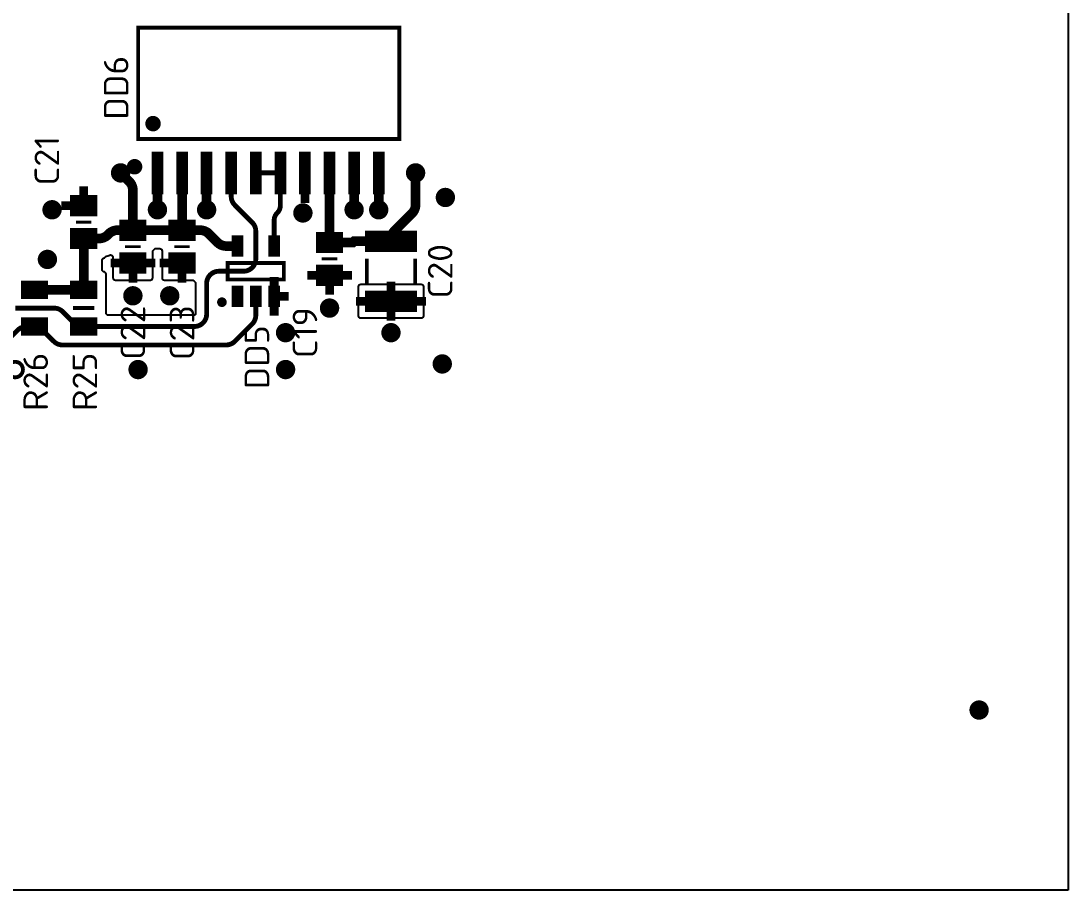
# Model space of a CAD drawing. Header units: millimetres. Extents: x 48 to 829, y 348 to 719.
# Drawn here: x 775.2 to 829.2, y 616.2 to 661.1 of the extents above; entities that cross this region are included whole.
import ezdxf
from ezdxf.enums import TextEntityAlignment as Align

# ---------------------------------------------------------------- set-up
doc = ezdxf.new("R2010")
doc.units = ezdxf.units.MM
doc.layers.add('TOP_ETCH', color=7, linetype='Continuous')
doc.styles.get("Standard").update_dxf_attribs({"font": 'txt.shx'})

msp = doc.modelspace()

# ---------------------------------------------------------------- linework, layer by layer
at = {"layer": 'TOP_ETCH', "color": 9}
msp.add_lwpolyline([(829.25, 616.25), (596, 616.25), (596, 719.12), (829.25, 719.12)], close=True, dxfattribs=at)
at = {"layer": 'TOP_ETCH', "color": 9, "const_width": 0.2}
msp.add_lwpolyline([(781.206, 655.05), (794.706, 655.05), (794.706, 660.8), (781.206, 660.8), (781.206, 655.05)], dxfattribs=at)
at = {"layer": 'TOP_ETCH'}
for points, const_width in [([(781.978, 656.044, 1), (781.978, 655.644, 1), (781.978, 656.044)], 0.4), ([(780.936, 650.34), (780.936, 652.402, 0.198909), (780.75, 652.851), (780.301, 653.3)], 0.5), ([(781.024, 653.818, 1), (781.024, 653.418, 1), (781.024, 653.818)], 0.4), ([(794.271, 649.77), (794.271, 649.862, -0.198909), (794.457, 650.311), (795.355, 651.209, 0.198909), (795.541, 651.658), (795.541, 653.3)], 0.5), ([(786.016, 653.3), (786.016, 652.087, 0.198909), (786.202, 651.638), (787.1, 650.74, -0.198909), (787.286, 650.291), (787.286, 648.855, -0.414214), (786.651, 648.22), (785.381, 648.22, 0.414214), (784.746, 647.585), (784.746, 646, -0.414214), (784.111, 645.365), (778.396, 645.365)], 0.25), ([(788.236, 649.52), (788.236, 650.849, -0.199285), (788.396, 651.235, 0.199285), (788.556, 651.621), (788.556, 653.3)], 0.25), ([(778.396, 649.91), (779.188, 649.91, 0.198909), (779.637, 650.096), (779.695, 650.154, -0.198909), (780.144, 650.34), (780.936, 650.34)], 0.5), ([(786.336, 649.52), (785.759, 649.52, -0.198909), (785.31, 649.706), (784.862, 650.154, 0.198909), (784.413, 650.34), (783.476, 650.34)], 0.5), ([(787.286, 646.92), (787.286, 645.943, -0.198909), (787.1, 645.494), (786.202, 644.596, -0.198909), (785.753, 644.41), (777.299, 644.41, -0.198909), (776.85, 644.596), (776.24, 645.206, 0.198924), (775.856, 645.365)], 0.25), ([(785.536, 646.745, 1), (785.536, 646.495, 1), (785.536, 646.745)], 0.25), ([(778.396, 645.365), (778.339, 645.365, -0.198909), (777.89, 645.551), (777.312, 646.129, 0.198909), (776.863, 646.315), (774.855, 646.315)], 0.25)]:
    msp.add_lwpolyline(points, format="xyb", dxfattribs=dict(at, const_width=const_width))
at = {"layer": 'TOP_ETCH', "const_width": 0.2}
for points in [[(782.406, 652.3), (782.006, 652.3), (782.006, 654.3), (782.406, 654.3)], [(783.676, 652.3), (783.276, 652.3), (783.276, 654.3), (783.676, 654.3)], [(784.946, 652.3), (784.546, 652.3), (784.546, 654.3), (784.946, 654.3)], [(786.216, 652.3), (785.816, 652.3), (785.816, 654.3), (786.216, 654.3)], [(787.486, 652.3), (787.086, 652.3), (787.086, 654.3), (787.486, 654.3)], [(788.756, 652.3), (788.356, 652.3), (788.356, 654.3), (788.756, 654.3)], [(790.026, 652.3), (789.626, 652.3), (789.626, 654.3), (790.026, 654.3)], [(791.296, 652.3), (790.896, 652.3), (790.896, 654.3), (791.296, 654.3)], [(792.566, 652.3), (792.166, 652.3), (792.166, 654.3), (792.566, 654.3)], [(793.836, 652.3), (793.436, 652.3), (793.436, 654.3), (793.836, 654.3)], [(778.996, 651.16), (777.796, 651.16), (777.796, 652.06), (778.996, 652.06)], [(781.536, 649.89), (780.336, 649.89), (780.336, 650.79), (781.536, 650.79)], [(784.076, 649.89), (782.876, 649.89), (782.876, 650.79), (784.076, 650.79)], [(778.996, 649.46), (777.796, 649.46), (777.796, 650.36), (778.996, 650.36)], [(791.696, 649.255), (790.496, 649.255), (790.496, 650.155), (791.696, 650.155)], [(795.521, 649.32), (793.021, 649.32), (793.021, 650.22), (795.521, 650.22)], [(786.536, 649.07), (786.136, 649.07), (786.136, 649.97), (786.536, 649.97)], [(788.436, 649.07), (788.036, 649.07), (788.036, 649.97), (788.436, 649.97)], [(781.536, 648.19), (780.336, 648.19), (780.336, 649.09), (781.536, 649.09)], [(784.076, 648.19), (782.876, 648.19), (782.876, 649.09), (784.076, 649.09)], [(791.696, 647.555), (790.496, 647.555), (790.496, 648.455), (791.696, 648.455)], [(776.456, 646.89), (775.256, 646.89), (775.256, 647.64), (776.456, 647.64)], [(778.996, 646.89), (777.796, 646.89), (777.796, 647.64), (778.996, 647.64)], [(786.536, 646.47), (786.136, 646.47), (786.136, 647.37), (786.536, 647.37)], [(787.486, 646.47), (787.086, 646.47), (787.086, 647.37), (787.486, 647.37)], [(788.436, 646.47), (788.036, 646.47), (788.036, 647.37), (788.436, 647.37)], [(795.521, 646.22), (793.021, 646.22), (793.021, 647.12), (795.521, 647.12)], [(776.456, 644.99), (775.256, 644.99), (775.256, 645.74), (776.456, 645.74)], [(778.996, 644.99), (777.796, 644.99), (777.796, 645.74), (778.996, 645.74)]]:
    msp.add_lwpolyline(points, close=True, dxfattribs=at)
at = {"layer": 'TOP_ETCH'}
for points, const_width in [([(782.05, 652.3), (782.05, 654.3)], 0.2), ([(782.25, 652.3), (782.25, 654.3)], 0.2), ([(783.45, 652.3), (783.45, 654.3)], 0.2), ([(783.65, 652.3), (783.65, 654.3)], 0.2), ([(784.65, 652.3), (784.65, 654.3)], 0.2), ([(784.85, 652.3), (784.85, 654.3)], 0.2), ([(785.85, 652.3), (785.85, 654.3)], 0.2), ([(786.05, 652.3), (786.05, 654.3)], 0.2), ([(787.25, 652.3), (787.25, 654.3)], 0.2), ([(787.45, 652.3), (787.45, 654.3)], 0.2), ([(788.45, 652.3), (788.45, 654.3)], 0.2), ([(788.65, 652.3), (788.65, 654.3)], 0.2), ([(789.65, 652.3), (789.65, 654.3)], 0.2), ([(789.85, 652.3), (789.85, 654.3)], 0.2), ([(791.05, 652.3), (791.05, 654.3)], 0.2), ([(791.25, 652.3), (791.25, 654.3)], 0.2), ([(792.25, 652.3), (792.25, 654.3)], 0.2), ([(792.45, 652.3), (792.45, 654.3)], 0.2), ([(793.45, 652.3), (793.45, 654.3)], 0.2), ([(793.65, 652.3), (793.65, 654.3)], 0.2), ([(780.05, 652.989), (780.05, 653.611)], 0.2), ([(780.25, 652.904), (780.25, 653.696)], 0.2), ([(780.45, 652.929), (780.45, 653.671)], 0.2), ([(780.65, 653.105), (780.65, 653.495)], 0.2), ([(782.206, 653.3), (782.206, 651.395)], 0.5), ([(783.476, 653.3), (783.476, 650.34)], 0.5), ([(784.746, 653.3), (784.746, 651.395)], 0.5), ([(789.826, 651.746), (789.826, 653.3)], 0.45), ([(791.096, 653.3), (791.096, 649.705)], 0.5), ([(792.366, 653.3), (792.366, 651.395)], 0.5), ([(793.636, 653.3), (793.636, 651.395)], 0.5), ([(795.25, 653.026), (795.25, 653.574)], 0.2), ([(795.45, 652.911), (795.45, 653.689)], 0.2), ([(795.65, 652.916), (795.65, 653.684)], 0.2), ([(795.85, 653.046), (795.85, 653.554)], 0.2), ([(788.556, 653.3), (787.286, 653.3)], 0.25), ([(778.396, 651.61), (778.396, 652.614)], 0.45), ([(796.85, 651.703), (796.85, 652.357)], 0.2), ([(797.05, 651.632), (797.05, 652.428)], 0.2), ([(797.25, 651.668), (797.25, 652.392)], 0.2), ([(776.65, 651.011), (776.65, 651.779)], 0.2), ([(776.85, 651.006), (776.85, 651.784)], 0.2), ([(777.85, 651.16), (777.85, 652.06)], 0.2), ([(778.05, 651.16), (778.05, 652.06)], 0.2), ([(778.25, 651.16), (778.25, 652.06)], 0.2), ([(778.45, 651.16), (778.45, 652.06)], 0.2), ([(778.65, 651.16), (778.65, 652.06)], 0.2), ([(778.85, 651.16), (778.85, 652.06)], 0.2), ([(782.25, 650.998), (782.25, 651.792)], 0.2), ([(784.65, 651.007), (784.65, 651.783)], 0.2), ([(784.85, 651.009), (784.85, 651.781)], 0.2), ([(792.25, 651.013), (792.25, 651.777)], 0.2), ([(792.45, 651.004), (792.45, 651.786)], 0.2), ([(793.65, 650.996), (793.65, 651.794)], 0.2), ([(797.45, 651.879), (797.45, 652.181)], 0.2), ([(776.45, 651.143), (776.45, 651.647)], 0.2), ([(777.05, 651.12), (777.05, 651.67)], 0.2), ([(778.396, 651.61), (777.242, 651.61)], 0.45), ([(781.85, 651.213), (781.85, 651.577)], 0.2), ([(782.05, 651.027), (782.05, 651.763)], 0.2), ([(782.45, 651.079), (782.45, 651.711)], 0.2), ([(784.45, 651.126), (784.45, 651.664)], 0.2), ([(785.05, 651.136), (785.05, 651.654)], 0.2), ([(789.45, 650.935), (789.45, 651.525)], 0.2), ([(789.65, 650.837), (789.65, 651.623)], 0.2), ([(789.85, 650.852), (789.85, 651.608)], 0.2), ([(790.05, 651.004), (790.05, 651.456)], 0.2), ([(792.05, 651.15), (792.05, 651.64)], 0.2), ([(792.65, 651.114), (792.65, 651.676)], 0.2), ([(793.25, 651.291), (793.25, 651.499)], 0.2), ([(793.45, 651.041), (793.45, 651.749)], 0.2), ([(793.85, 651.058), (793.85, 651.732)], 0.2), ([(778.796, 650.76), (777.996, 650.76)], 0.15), ([(780.45, 649.89), (780.45, 650.79)], 0.2), ([(780.65, 649.89), (780.65, 650.79)], 0.2), ([(780.85, 649.89), (780.85, 650.79)], 0.2), ([(781.05, 649.89), (781.05, 650.79)], 0.2), ([(781.25, 649.89), (781.25, 650.79)], 0.2), ([(781.45, 649.89), (781.45, 650.79)], 0.2), ([(783.05, 649.89), (783.05, 650.79)], 0.2), ([(783.25, 649.89), (783.25, 650.79)], 0.2), ([(783.45, 649.89), (783.45, 650.79)], 0.2), ([(783.65, 649.89), (783.65, 650.79)], 0.2), ([(783.85, 649.89), (783.85, 650.79)], 0.2), ([(784.05, 649.89), (784.05, 650.79)], 0.2), ([(777.85, 649.46), (777.85, 650.36)], 0.2), ([(778.05, 649.46), (778.05, 650.36)], 0.2), ([(778.25, 649.46), (778.25, 650.36)], 0.2), ([(778.45, 649.46), (778.45, 650.36)], 0.2), ([(778.65, 649.46), (778.65, 650.36)], 0.2), ([(778.85, 649.46), (778.85, 650.36)], 0.2), ([(780.936, 650.34), (783.476, 650.34)], 0.5), ([(790.65, 649.255), (790.65, 650.155)], 0.2), ([(790.85, 649.255), (790.85, 650.155)], 0.2), ([(791.05, 649.255), (791.05, 650.155)], 0.2), ([(791.25, 649.255), (791.25, 650.155)], 0.2), ([(791.45, 649.255), (791.45, 650.155)], 0.2), ([(791.65, 649.255), (791.65, 650.155)], 0.2), ([(793.05, 649.32), (793.05, 650.22)], 0.2), ([(793.25, 649.32), (793.25, 650.22)], 0.2), ([(793.45, 649.32), (793.45, 650.22)], 0.2), ([(793.65, 649.32), (793.65, 650.22)], 0.2), ([(793.85, 649.32), (793.85, 650.22)], 0.2), ([(794.05, 649.32), (794.05, 650.22)], 0.2), ([(794.25, 649.32), (794.25, 650.22)], 0.2), ([(794.45, 649.32), (794.45, 650.22)], 0.2), ([(794.65, 649.32), (794.65, 650.22)], 0.2), ([(794.85, 649.32), (794.85, 650.22)], 0.2), ([(795.05, 649.32), (795.05, 650.22)], 0.2), ([(795.25, 649.32), (795.25, 650.22)], 0.2), ([(795.45, 649.32), (795.45, 650.22)], 0.2), ([(778.396, 649.91), (778.396, 647.265)], 0.5), ([(786.25, 649.07), (786.25, 649.97)], 0.2), ([(786.45, 649.07), (786.45, 649.97)], 0.2), ([(788.05, 649.07), (788.05, 649.97)], 0.2), ([(788.25, 649.07), (788.25, 649.97)], 0.2), ([(791.096, 649.705), (792.296, 649.705), (792.361, 649.77), (794.271, 649.77)], 0.5), ([(776.25, 648.535), (776.25, 649.125)], 0.2), ([(776.45, 648.437), (776.45, 649.223)], 0.2), ([(776.65, 648.452), (776.65, 649.208)], 0.2), ([(780.45, 648.19), (780.45, 649.09)], 0.2), ([(780.536, 649.49), (781.336, 649.49)], 0.15), ([(780.65, 648.19), (780.65, 649.09)], 0.2), ([(780.85, 648.19), (780.85, 649.09)], 0.2), ([(781.05, 648.19), (781.05, 649.09)], 0.2), ([(781.25, 648.19), (781.25, 649.09)], 0.2), ([(781.45, 648.19), (781.45, 649.09)], 0.2), ([(783.05, 648.19), (783.05, 649.09)], 0.2), ([(783.076, 649.49), (783.876, 649.49)], 0.15), ([(783.25, 648.19), (783.25, 649.09)], 0.2), ([(783.45, 648.19), (783.45, 649.09)], 0.2), ([(783.65, 648.19), (783.65, 649.09)], 0.2), ([(783.85, 648.19), (783.85, 649.09)], 0.2), ([(784.05, 648.19), (784.05, 649.09)], 0.2), ([(776.85, 648.604), (776.85, 649.056)], 0.2), ([(780.936, 648.64), (779.782, 648.64)], 0.45), ([(780.936, 647.636), (780.936, 648.64)], 0.45), ([(782.09, 648.64), (780.936, 648.64)], 0.45), ([(783.476, 648.64), (782.322, 648.64)], 0.45), ([(783.476, 647.636), (783.476, 648.64)], 0.45), ([(788.736, 647.795), (785.836, 647.795), (785.836, 648.645), (788.736, 648.645), (788.736, 647.795)], 0.2), ([(790.696, 648.855), (791.496, 648.855)], 0.15), ([(793.021, 648.87), (793.021, 647.57)], 0.2), ([(795.521, 648.87), (795.521, 647.57)], 0.2), ([(788.236, 646.92), (788.236, 647.924)], 0.45), ([(791.096, 648.005), (789.942, 648.005)], 0.45), ([(790.65, 647.555), (790.65, 648.455)], 0.2), ([(790.85, 647.555), (790.85, 648.455)], 0.2), ([(791.096, 647.001), (791.096, 648.005)], 0.45), ([(792.25, 648.005), (791.096, 648.005)], 0.45), ([(791.05, 647.555), (791.05, 648.455)], 0.2), ([(791.25, 647.555), (791.25, 648.455)], 0.2), ([(791.45, 647.555), (791.45, 648.455)], 0.2), ([(791.65, 647.555), (791.65, 648.455)], 0.2), ([(775.45, 646.89), (775.45, 647.64)], 0.2), ([(775.65, 646.89), (775.65, 647.64)], 0.2), ([(775.85, 646.89), (775.85, 647.64)], 0.2), ([(776.05, 646.89), (776.05, 647.64)], 0.2), ([(776.25, 646.89), (776.25, 647.64)], 0.2), ([(776.45, 646.89), (776.45, 647.64)], 0.2), ([(777.85, 646.89), (777.85, 647.64)], 0.2), ([(778.05, 646.89), (778.05, 647.64)], 0.2), ([(778.25, 646.89), (778.25, 647.64)], 0.2), ([(778.45, 646.89), (778.45, 647.64)], 0.2), ([(778.65, 646.89), (778.65, 647.64)], 0.2), ([(778.85, 646.89), (778.85, 647.64)], 0.2), ([(794.271, 646.67), (794.271, 647.674)], 0.45), ([(778.396, 647.265), (775.856, 647.265)], 0.5), ([(780.65, 646.671), (780.65, 647.229)], 0.2), ([(780.85, 646.56), (780.85, 647.34)], 0.2), ([(781.05, 646.567), (781.05, 647.333)], 0.2), ([(781.25, 646.703), (781.25, 647.197)], 0.2), ([(782.45, 646.866), (782.45, 647.034)], 0.2), ([(782.65, 646.599), (782.65, 647.301)], 0.2), ([(782.85, 646.551), (782.85, 647.349)], 0.2), ([(783.05, 646.609), (783.05, 647.291)], 0.2), ([(786.25, 646.47), (786.25, 647.37)], 0.2), ([(786.45, 646.47), (786.45, 647.37)], 0.2), ([(787.25, 646.47), (787.25, 647.37)], 0.2), ([(787.45, 646.47), (787.45, 647.37)], 0.2), ([(788.05, 646.47), (788.05, 647.37)], 0.2), ([(788.236, 645.916), (788.236, 646.92)], 0.45), ([(788.99, 646.92), (788.236, 646.92)], 0.45), ([(788.25, 646.47), (788.25, 647.37)], 0.2), ([(793.05, 646.22), (793.05, 647.12)], 0.2), ([(793.25, 646.22), (793.25, 647.12)], 0.2), ([(793.45, 646.22), (793.45, 647.12)], 0.2), ([(793.65, 646.22), (793.65, 647.12)], 0.2), ([(793.85, 646.22), (793.85, 647.12)], 0.2), ([(794.05, 646.22), (794.05, 647.12)], 0.2), ([(794.25, 646.22), (794.25, 647.12)], 0.2), ([(794.45, 646.22), (794.45, 647.12)], 0.2), ([(794.65, 646.22), (794.65, 647.12)], 0.2), ([(794.85, 646.22), (794.85, 647.12)], 0.2), ([(795.05, 646.22), (795.05, 647.12)], 0.2), ([(795.25, 646.22), (795.25, 647.12)], 0.2), ([(795.45, 646.22), (795.45, 647.12)], 0.2), ([(790.85, 646), (790.85, 646.63)], 0.2), ([(791.05, 645.918), (791.05, 646.712)], 0.2), ([(791.25, 645.946), (791.25, 646.684)], 0.2), ([(791.45, 646.129), (791.45, 646.501)], 0.2), ([(794.271, 646.67), (792.467, 646.67)], 0.45), ([(794.271, 645.666), (794.271, 646.67)], 0.45), ([(796.075, 646.67), (794.271, 646.67)], 0.45), ([(776.406, 646.315), (775.306, 646.315)], 0.2), ([(778.946, 646.315), (777.846, 646.315)], 0.2), ([(775.45, 644.99), (775.45, 645.74)], 0.2), ([(775.65, 644.99), (775.65, 645.74)], 0.2), ([(775.85, 644.99), (775.85, 645.74)], 0.2), ([(776.05, 644.99), (776.05, 645.74)], 0.2), ([(776.25, 644.99), (776.25, 645.74)], 0.2), ([(776.45, 644.99), (776.45, 645.74)], 0.2), ([(777.85, 644.99), (777.85, 645.74)], 0.2), ([(778.05, 644.99), (778.05, 645.74)], 0.2), ([(778.25, 644.99), (778.25, 645.74)], 0.2), ([(778.45, 644.99), (778.45, 645.74)], 0.2), ([(778.65, 644.99), (778.65, 645.74)], 0.2), ([(778.85, 644.99), (778.85, 645.74)], 0.2), ([(788.65, 644.686), (788.65, 645.404)], 0.2), ([(788.85, 644.646), (788.85, 645.444)], 0.2), ([(789.05, 644.715), (789.05, 645.375)], 0.2), ([(794.05, 644.712), (794.05, 645.378)], 0.2), ([(794.25, 644.646), (794.25, 645.444)], 0.2), ([(794.45, 644.688), (794.45, 645.402)], 0.2), ([(788.45, 644.906), (788.45, 645.184)], 0.2), ([(794.65, 644.918), (794.65, 645.172)], 0.2), ([(796.65, 643.135), (796.65, 643.725)], 0.2), ([(796.85, 643.037), (796.85, 643.823)], 0.2), ([(797.05, 643.052), (797.05, 643.808)], 0.2), ([(797.25, 643.204), (797.25, 643.656)], 0.2), ([(775.25, 643.077), (775.25, 643.203)], 0.2), ([(780.85, 642.956), (780.85, 643.324)], 0.2), ([(781.05, 642.772), (781.05, 643.508)], 0.2), ([(781.25, 642.743), (781.25, 643.537)], 0.2), ([(781.45, 642.824), (781.45, 643.456)], 0.2), ([(788.45, 643.001), (788.45, 643.279)], 0.2), ([(788.65, 642.781), (788.65, 643.499)], 0.2), ([(788.85, 642.741), (788.85, 643.539)], 0.2), ([(789.05, 642.81), (789.05, 643.47)], 0.2), ([(824.45, 625.207), (824.45, 625.893)], 0.2), ([(824.65, 625.151), (824.65, 625.949)], 0.2), ([(824.85, 625.201), (824.85, 625.899)], 0.2), ([(825.05, 625.487), (825.05, 625.613)], 0.2)]:
    msp.add_lwpolyline(points, dxfattribs=dict(at, const_width=const_width))
at = {"layer": 'TOP_ETCH', "const_width": 0.2}
for points in [[(780.701, 653.3, 1), (779.901, 653.3, 1)], [(795.941, 653.3, 1), (795.141, 653.3, 1)], [(797.48, 652.03, 1), (796.68, 652.03, 1)], [(777.16, 651.395, 1), (776.36, 651.395, 1)], [(782.606, 651.395, 1), (781.806, 651.395, 1)], [(785.146, 651.395, 1), (784.346, 651.395, 1)], [(792.766, 651.395, 1), (791.966, 651.395, 1)], [(794.036, 651.395, 1), (793.236, 651.395, 1)], [(790.12, 651.23, 1), (789.32, 651.23, 1)], [(776.92, 648.83, 1), (776.12, 648.83, 1)], [(781.336, 646.95, 1), (780.536, 646.95, 1)], [(783.241, 646.95, 1), (782.441, 646.95, 1)], [(791.496, 646.315, 1), (790.696, 646.315, 1)], [(789.225, 645.045, 1), (788.425, 645.045, 1)], [(794.671, 645.045, 1), (793.871, 645.045, 1)], [(797.32, 643.43, 1), (796.52, 643.43, 1)], [(775.255, 643.14, 1), (774.455, 643.14, 1)], [(781.605, 643.14, 1), (780.805, 643.14, 1)], [(789.225, 643.14, 1), (788.425, 643.14, 1)], [(825.055, 625.55, 1), (824.255, 625.55, 1)]]:
    msp.add_lwpolyline(points, format="xyb", close=True, dxfattribs=at)
at = {"layer": 'TOP_ETCH'}
for points in [[(782.572, 647.761), (783.992, 647.761, -0.203292), (784.082, 647.723), (784.17, 647.631, 0.009492), (784.169, 647.585), (784.169, 646, -0.414214), (784.111, 645.942), (779.673, 645.942, -0.414214), (779.548, 646.067), (779.548, 648.067, 0.414214), (779.423, 648.192), (779.421, 648.192), (779.348, 648.265), (779.348, 648.783, -0.414214), (779.473, 648.908), (779.475, 648.908), (779.548, 648.981), (779.548, 648.997), (779.638, 649.023, 0.016793), (779.739, 649.057), (779.76, 649.064), (779.782, 649.064, -0.414214), (779.907, 648.939), (779.907, 647.886, 0.414214), (780.032, 647.761), (781.84, 647.761, 0.414214), (781.965, 647.886), (781.965, 649.265), (782.088, 649.388), (782.322, 649.388, -0.414214), (782.447, 649.263), (782.447, 647.886, 0.414214)], [(792.592, 645.916), (792.592, 647.424, -0.414214), (792.717, 647.549), (795.825, 647.549, -0.414214), (795.95, 647.424), (795.95, 645.916, -0.414214), (795.825, 645.791), (792.717, 645.791, -0.414214)]]:
    msp.add_lwpolyline(points, format="xyb", close=True, dxfattribs=at)
at = {"layer": 'TOP_ETCH', "color": 9, "const_width": 0.25}
msp.add_lwpolyline([(775.856, 645.365), (775.438, 645.365, 0.198909), (774.989, 645.179), (761.706, 631.896, -0.198909), (761.257, 631.71), (670.663, 631.71, 0.198909), (670.214, 631.524), (670.08, 631.39)], format="xyb", dxfattribs=at)

# ---------------------------------------------------------------- texts
at = {"layer": 'TOP_ETCH', "color": 7, "width": 1.019685}
msp.add_text('DD6', height=1.27, rotation=90, dxfattribs=at).set_placement((780.706, 656.05))
msp.add_text('C21', height=1.27, rotation=90, dxfattribs=at).set_placement((777.126, 653.935), align=Align.CENTER)
at = {"layer": 'TOP_ETCH', "width": 1.019685}
for s, p in [('C20', (797.446, 648.22)), ('C22', (781.571, 645.045)), ('C23', (784.111, 645.045)), ('C19', (790.461, 645.045)), ('DD5', (787.979, 643.776)), ('R26', (776.549, 642.506)), ('R25', (779.089, 642.506))]:
    msp.add_text(s, height=1.27, rotation=90, dxfattribs=at).set_placement(p, align=Align.CENTER)

doc.saveas('drawing.dxf')
